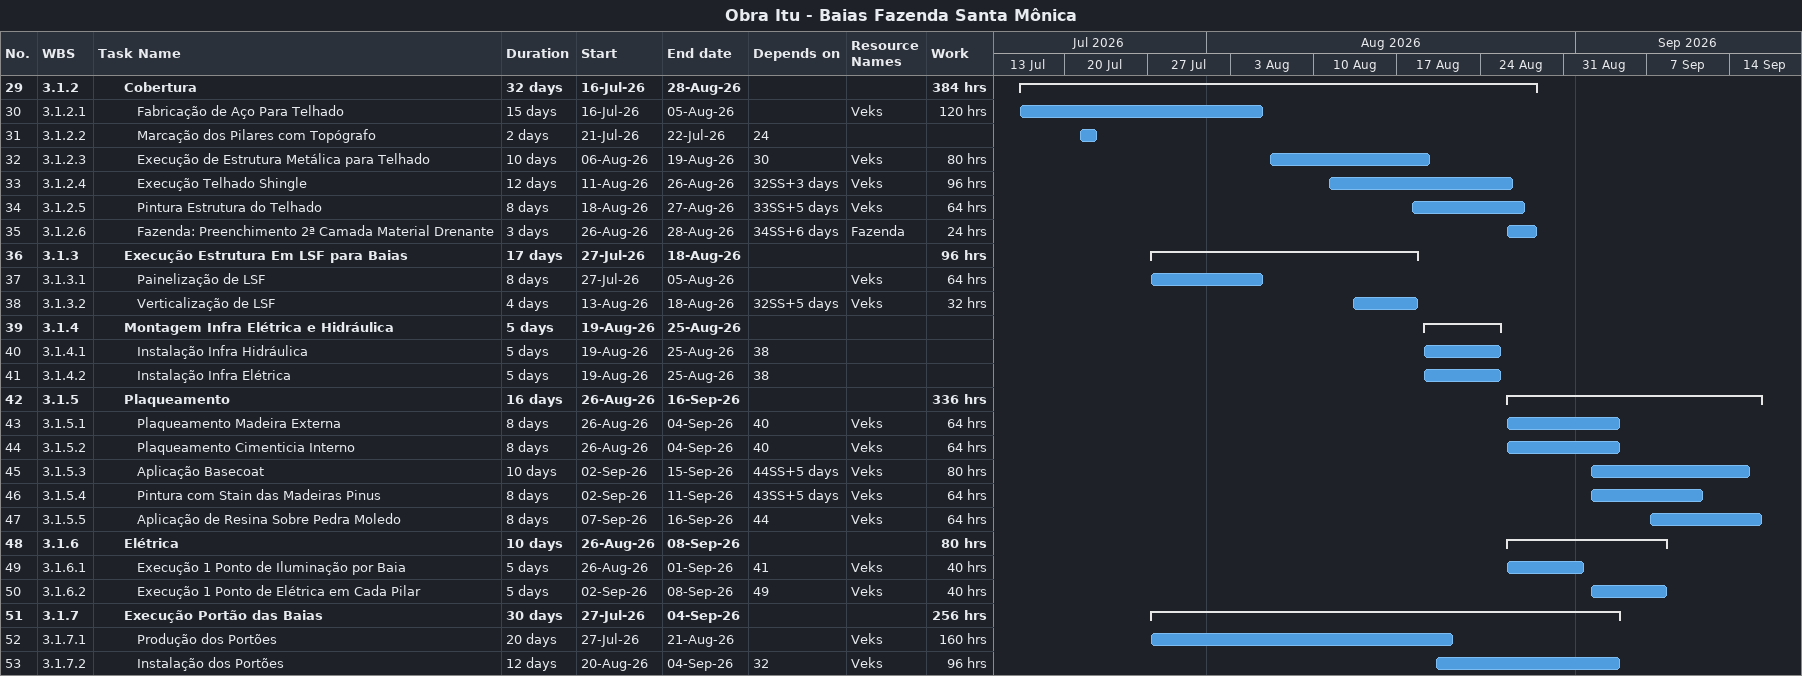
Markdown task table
Obra Itu - Baias Fazenda Santa Mônica

| ID | WBS | Task | Duration | Start | Finish | Predecessors | Resources | Work (h) |
|---|---|---|---|---|---|---|---|---|
| 29 | 3.1.2 | **Cobertura** | 32d | 2026-07-16 | 2026-08-28 |  |  | 384 |
| 30 | 3.1.2.1 | Fabricação de Aço Para Telhado | 15d | 2026-07-16 | 2026-08-05 |  | Veks | 120 |
| 31 | 3.1.2.2 | Marcação dos Pilares com Topógrafo | 2d | 2026-07-21 | 2026-07-22 | 24 |  |  |
| 32 | 3.1.2.3 | Execução de Estrutura Metálica para Telhado | 10d | 2026-08-06 | 2026-08-19 | 30 | Veks | 80 |
| 33 | 3.1.2.4 | Execução Telhado Shingle | 12d | 2026-08-11 | 2026-08-26 | 32SS+3d | Veks | 96 |
| 34 | 3.1.2.5 | Pintura Estrutura do Telhado | 8d | 2026-08-18 | 2026-08-27 | 33SS+5d | Veks | 64 |
| 35 | 3.1.2.6 | Fazenda: Preenchimento 2ª Camada Material Drenante | 3d | 2026-08-26 | 2026-08-28 | 34SS+6d | Fazenda | 24 |
| 36 | 3.1.3 | **Execução Estrutura Em LSF para Baias** | 17d | 2026-07-27 | 2026-08-18 |  |  | 96 |
| 37 | 3.1.3.1 | Painelização de LSF | 8d | 2026-07-27 | 2026-08-05 |  | Veks | 64 |
| 38 | 3.1.3.2 | Verticalização de LSF | 4d | 2026-08-13 | 2026-08-18 | 32SS+5d | Veks | 32 |
| 39 | 3.1.4 | **Montagem Infra Elétrica e Hidráulica** | 5d | 2026-08-19 | 2026-08-25 |  |  |  |
| 40 | 3.1.4.1 | Instalação Infra Hidráulica | 5d | 2026-08-19 | 2026-08-25 | 38 |  |  |
| 41 | 3.1.4.2 | Instalação Infra Elétrica | 5d | 2026-08-19 | 2026-08-25 | 38 |  |  |
| 42 | 3.1.5 | **Plaqueamento** | 16d | 2026-08-26 | 2026-09-16 |  |  | 336 |
| 43 | 3.1.5.1 | Plaqueamento Madeira Externa | 8d | 2026-08-26 | 2026-09-04 | 40 | Veks | 64 |
| 44 | 3.1.5.2 | Plaqueamento Cimenticia Interno | 8d | 2026-08-26 | 2026-09-04 | 40 | Veks | 64 |
| 45 | 3.1.5.3 | Aplicação Basecoat | 10d | 2026-09-02 | 2026-09-15 | 44SS+5d | Veks | 80 |
| 46 | 3.1.5.4 | Pintura com Stain das Madeiras Pinus | 8d | 2026-09-02 | 2026-09-11 | 43SS+5d | Veks | 64 |
| 47 | 3.1.5.5 | Aplicação de Resina Sobre Pedra Moledo | 8d | 2026-09-07 | 2026-09-16 | 44 | Veks | 64 |
| 48 | 3.1.6 | **Elétrica** | 10d | 2026-08-26 | 2026-09-08 |  |  | 80 |
| 49 | 3.1.6.1 | Execução 1 Ponto de Iluminação por Baia | 5d | 2026-08-26 | 2026-09-01 | 41 | Veks | 40 |
| 50 | 3.1.6.2 | Execução 1 Ponto de Elétrica em Cada Pilar | 5d | 2026-09-02 | 2026-09-08 | 49 | Veks | 40 |
| 51 | 3.1.7 | **Execução Portão das Baias** | 30d | 2026-07-27 | 2026-09-04 |  |  | 256 |
| 52 | 3.1.7.1 | Produção dos Portões | 20d | 2026-07-27 | 2026-08-21 |  | Veks | 160 |
| 53 | 3.1.7.2 | Instalação dos Portões | 12d | 2026-08-20 | 2026-09-04 | 32 | Veks | 96 |
